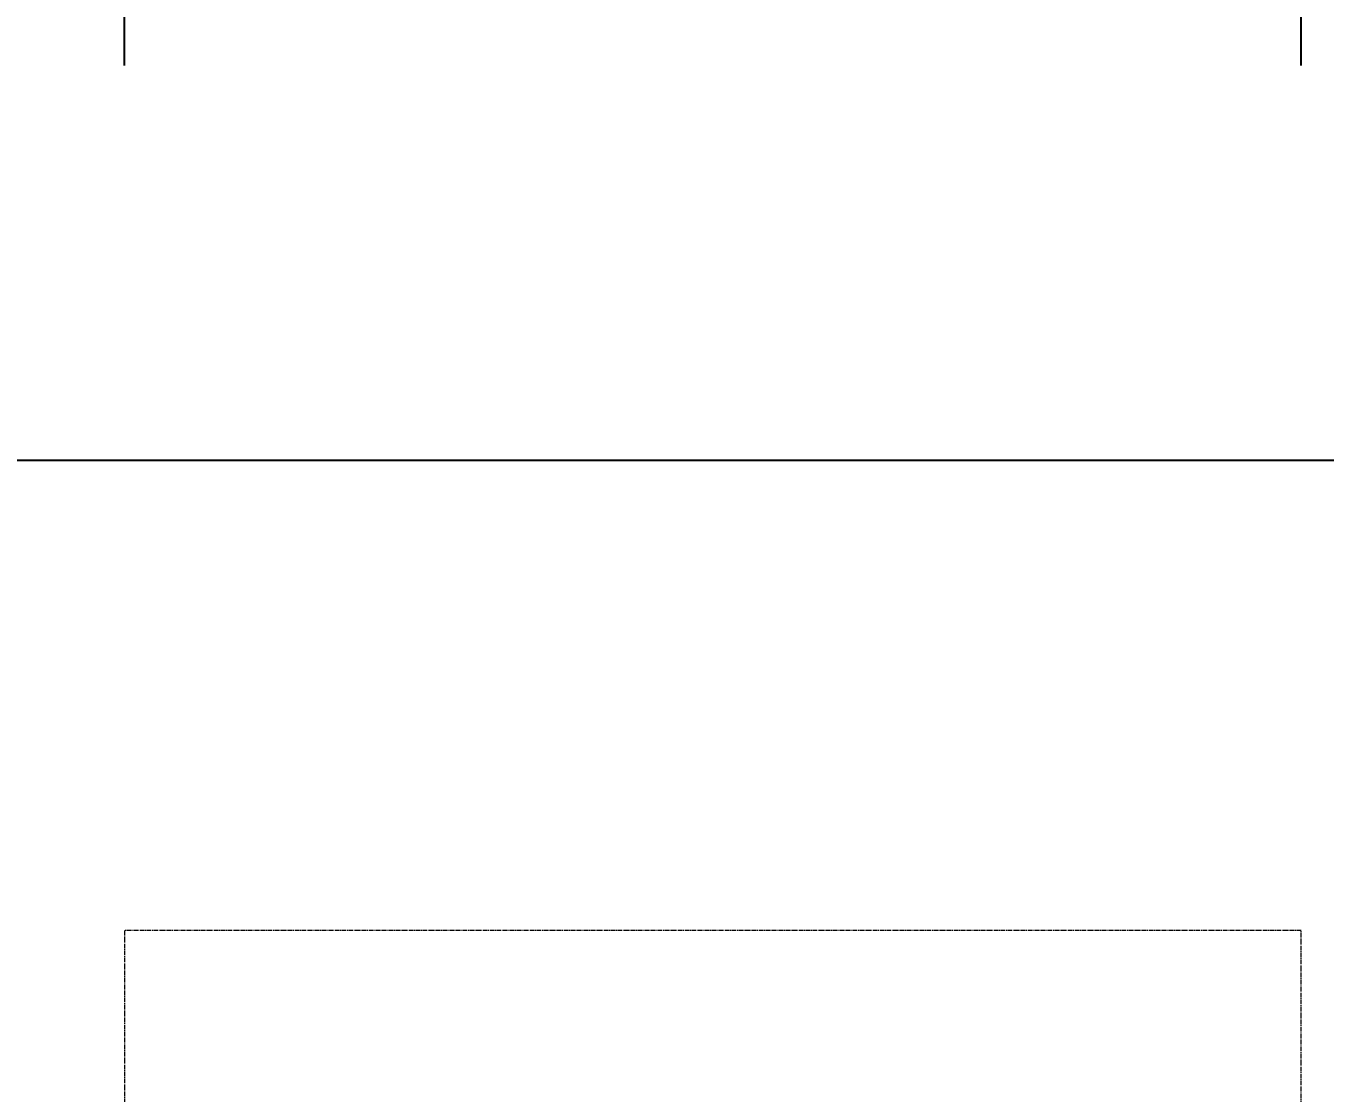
# Model space of a CAD drawing. Header units: millimetres. Extents: x -9013 to 516, y -36629 to 6082.
# Drawn here: x -4150.4 to -3874.4, y -15215.4 to -14988.6 of the extents above; entities that cross this region are included whole.
import ezdxf

# ---------------------------------------------------------------- set-up
doc = ezdxf.new("R2010")
doc.units = ezdxf.units.MM
doc.header["$LTSCALE"] = 0.05
doc.linetypes.add('CENTER', pattern=[50.8, 31.75, -6.35, 6.35, -6.35])
doc.linetypes.add('CENTER2', pattern=[28.575, 19.05, -3.175, 3.175, -3.175])
doc.layers.get('0').update_dxf_attribs({"lineweight": 18})
doc.layers.get('Defpoints').update_dxf_attribs({"color": 140, "lineweight": 18})
doc.layers.add('2CONC', color=4, linetype='Continuous')
doc.layers.add('G-Anno-Std-Cntr', color=1, linetype='CENTER2', lineweight=18)
doc.styles.add('trebuchet_MS', font='trebuc.ttf')
doc.dimstyles.new('MGP', dxfattribs={"dimtxt": 2.5, "dimasz": 2.5, "dimexe": 1.25, "dimexo": 0.625, "dimtad": 1, "dimdec": 0, "dimtxsty": 'trebuchet_MS', "dimcen": 2.5, "dimclrt": 7, "dimadec": 0, "dimazin": 0, "dimtfac": 1, "dimtdec": 0, "dimtmove": 0, "dimatfit": 3, "dimfxl": 1.148294, "dimfxlon": 1, "dimarcsym": 2})

# ---------------------------------------------------------------- blocks, each defined once
blk = doc.blocks.new('gas meter 1')
at = {"layer": 'G-Anno-Std-Cntr'}
blk.add_lwpolyline([(-6480.2, 2746.98), (-6230.2, 2746.98), (-6230.2, 3196.98), (-6480.2, 3196.98)], close=True, dxfattribs=at)
blk = doc.blocks.new('*D470')
at = {"color": 0, "lineweight": -2, "transparency": 16777216}
for p, q in [((-4229.46, -14997.02), (-4229.46, -14869.19)), ((-4129.46, -14997.02), (-4129.46, -14869.19)), ((-4204.46, -14882.19), (-4154.46, -14882.19))]:
    blk.add_line(p, q, dxfattribs=at)
at = {"color": 0, "transparency": 16777216}
for points in [[(-4204.46, -14878.03), (-4204.46, -14886.36), (-4229.46, -14882.19)], [(-4154.46, -14878.03), (-4154.46, -14886.36), (-4129.46, -14882.19)]]:
    blk.add_solid(points, dxfattribs=at)
at = {"layer": 'Defpoints', "color": 0, "transparency": 16777216}
for p in [(-4129.46, -14882.19), (-4229.46, -15206.71), (-4129.46, -15206.71)]:
    blk.add_point(p, dxfattribs=at)
at = {"color": 7, "transparency": 16777216, "insert": (-4179.46, -14863.47), "char_height": 25, "attachment_point": 5, "style": 'trebuchet_MS'}
blk.add_mtext('100', dxfattribs=at)
blk = doc.blocks.new('*D471')
at = {"color": 0, "lineweight": -2, "transparency": 16777216}
for p, q in [((-4129.46, -14997.02), (-4129.46, -14869.19)), ((-3879.46, -14997.02), (-3879.46, -14869.19)), ((-4104.46, -14882.19), (-3904.46, -14882.19))]:
    blk.add_line(p, q, dxfattribs=at)
at = {"color": 0, "transparency": 16777216}
for points in [[(-4104.46, -14878.03), (-4104.46, -14886.36), (-4129.46, -14882.19)], [(-3904.46, -14878.03), (-3904.46, -14886.36), (-3879.46, -14882.19)]]:
    blk.add_solid(points, dxfattribs=at)
at = {"layer": 'Defpoints', "color": 0, "transparency": 16777216}
for p in [(-3879.46, -14882.19), (-4129.46, -15092.47), (-3879.46, -15192.47)]:
    blk.add_point(p, dxfattribs=at)
at = {"color": 7, "transparency": 16777216, "insert": (-4004.46, -14863.47), "char_height": 25, "attachment_point": 5, "style": 'trebuchet_MS'}
blk.add_mtext('250', dxfattribs=at)
blk = doc.blocks.new('*D472')
at = {"color": 0, "lineweight": -2, "transparency": 16777216}
for p, q in [((-3879.46, -14997.02), (-3879.46, -14869.19)), ((-3779.46, -14997.02), (-3779.46, -14869.19)), ((-3854.46, -14882.19), (-3804.46, -14882.19))]:
    blk.add_line(p, q, dxfattribs=at)
at = {"color": 0, "transparency": 16777216}
for points in [[(-3854.46, -14878.03), (-3854.46, -14886.36), (-3879.46, -14882.19)], [(-3804.46, -14878.03), (-3804.46, -14886.36), (-3779.46, -14882.19)]]:
    blk.add_solid(points, dxfattribs=at)
at = {"layer": 'Defpoints', "color": 0, "transparency": 16777216}
for p in [(-3779.46, -14882.19), (-3879.46, -15092.47), (-3779.46, -15092.47)]:
    blk.add_point(p, dxfattribs=at)
at = {"color": 7, "transparency": 16777216, "insert": (-3829.46, -14863.47), "char_height": 25, "attachment_point": 5, "style": 'trebuchet_MS'}
blk.add_mtext('100', dxfattribs=at)
blk = doc.blocks.new('*D473')
at = {"color": 0, "lineweight": -2, "transparency": 16777216}
for p, q in [((-4879.46, -14911.76), (-4879.46, -14783.93)), ((-3314.46, -14911.76), (-3314.46, -14783.93)), ((-4854.46, -14796.93), (-3339.46, -14796.93))]:
    blk.add_line(p, q, dxfattribs=at)
at = {"color": 0, "transparency": 16777216}
for points in [[(-4854.46, -14792.76), (-4854.46, -14801.1), (-4879.46, -14796.93)], [(-3339.46, -14792.76), (-3339.46, -14801.1), (-3314.46, -14796.93)]]:
    blk.add_solid(points, dxfattribs=at)
at = {"layer": 'Defpoints', "color": 0, "transparency": 16777216}
for p in [(-3314.46, -14796.93), (-4879.46, -15107.96), (-3314.46, -15107.96)]:
    blk.add_point(p, dxfattribs=at)
at = {"color": 7, "transparency": 16777216, "insert": (-4096.96, -14778.17), "char_height": 25, "attachment_point": 5, "style": 'trebuchet_MS'}
blk.add_mtext('1565', dxfattribs=at)

msp = doc.modelspace()

# ---------------------------------------------------------------- linework, layer by layer
at = {"layer": '2CONC', "lineweight": -3}
msp.add_line((-4879.46, -15080.88), (-3314.46, -15080.88), dxfattribs=at)
at = {"layer": 'G-Anno-Std-Cntr'}
msp.add_lwpolyline([(-4129.46, -15630.88), (-3879.46, -15630.88), (-3879.46, -15180.88), (-4129.46, -15180.88)], close=True, dxfattribs=at)

# ---------------------------------------------------------------- block references
at = {"layer": 'G-Anno-Std-Cntr', "color": 7, "linetype": 'CENTER'}
msp.add_blockref('gas meter 1', (2350.74, -18377.86), dxfattribs=at)

# ---------------------------------------------------------------- dimensions: what is measured, and where the dimension line sits
for base, p1, p2, picture, middle in [((-3314.46, -14796.93), (-4879.46, -15107.96), (-3314.46, -15107.96), '*D473', (-4096.96, -14778.17)), ((-4129.46, -14882.19), (-4229.46, -15206.71), (-4129.46, -15206.71), '*D470', (-4179.46, -14863.47)), ((-3879.46, -14882.19), (-4129.46, -15092.47), (-3879.46, -15192.47), '*D471', (-4004.46, -14863.47)), ((-3779.46, -14882.19), (-3879.46, -15092.47), (-3779.46, -15092.47), '*D472', (-3829.46, -14863.47))]:
    dim = msp.add_linear_dim(base=base, p1=p1, p2=p2, dimstyle='MGP', override={"dimscale": 100, "dimtxt": 0.25, "dimasz": 0.25, "dimexe": 0.13, "dimexo": 0.06, "dimgap": 0.06, "dimarcsym": 1})
    dim.commit()
    dim.dimension.update_dxf_attribs({"geometry": picture, "text_midpoint": middle})

doc.saveas('drawing.dxf')
